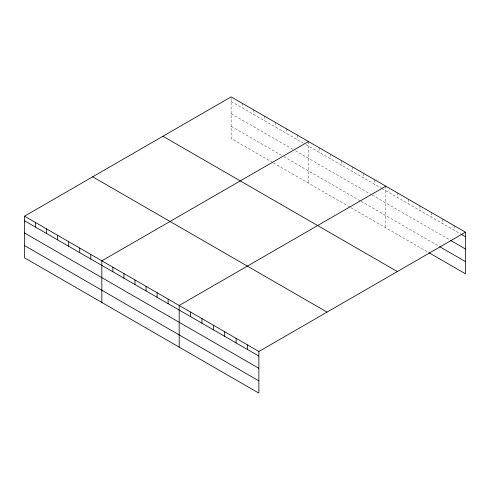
<?xml version="1.0" encoding="UTF-8"?>
<svg xmlns="http://www.w3.org/2000/svg" width="490" height="490" viewBox="0 0 490 490"><rect width="100%" height="100%" fill="white"/><g stroke="black" fill="none" stroke-linecap="round" stroke-linejoin="round"><path stroke-width="0.37" stroke-dasharray="2.45 1.84" d="M272.728 162.527L231.133 138.511L231.133 96.879M231.133 101.454L303.273 143.105M305.876 144.605L381.269 188.136M381.918 188.509L460.441 233.846M231.133 113.686L292.879 149.334M295.476 150.834L371.518 194.732M372.167 195.106L449.691 239.867M231.133 126.285L283.128 156.304M283.777 156.678L360.469 200.955M361.118 201.329L438.936 246.256M273.377 162.9L350.068 207.178M350.718 207.558L428.187 252.283M454.114 225.614L454.114 230.19M442.733 219.042L442.733 223.618M431.347 212.47L431.347 217.046M419.967 205.898L419.967 210.473M408.58 199.326L408.58 203.901M397.2 192.754L397.2 197.329M385.814 186.182L385.814 227.819M374.764 179.806L374.764 184.381M363.721 173.423L363.721 177.999M352.671 167.047L352.671 171.623M341.622 160.665L341.622 165.246M330.572 154.289L330.572 158.864M319.523 147.906L319.523 152.488M308.473 141.53L308.473 183.168M297.424 135.154L297.424 139.73M286.381 128.772L286.381 133.347M275.331 122.396L275.331 126.971M264.282 116.014L264.282 120.589M253.232 109.638L253.232 114.213M242.183 103.255L242.183 107.837"/><path stroke-width="0.73" d="M24.5 216.176L258.867 351.489L258.867 393.121L24.5 257.814L24.5 216.176L231.133 96.879L465.5 232.186L465.5 273.824L428.817 252.644M308.473 141.53L101.84 260.827L101.84 302.465M385.814 186.182L179.181 305.484L179.181 347.116M258.867 351.489L465.5 232.186M461.072 234.208L465.5 236.762M450.322 240.229L465.5 248.994M439.573 246.623L465.5 261.593M162.943 136.245L397.31 271.558M92.69 176.81L327.057 312.118M24.5 220.757L258.867 356.065M24.5 232.983L258.867 368.29M24.5 245.582L258.867 380.895M247.481 344.917L247.481 349.493M236.1 338.345L236.1 342.92M224.714 331.773L224.714 336.348M213.334 325.201L213.334 329.776M201.947 318.629L201.947 323.204M190.567 312.057L190.567 316.632M168.131 299.102L168.131 303.678M157.082 292.726L157.082 297.301M146.032 286.344L146.032 290.919M134.989 279.968L134.989 284.543M123.939 273.585L123.939 278.167M112.89 267.209L112.89 271.785M90.791 254.451L90.791 259.026M79.741 248.075L79.741 252.65M68.692 241.693L68.692 246.268M57.649 235.316L57.649 239.892M46.599 228.934L46.599 233.51M35.55 222.558L35.55 227.133"/></g></svg>
